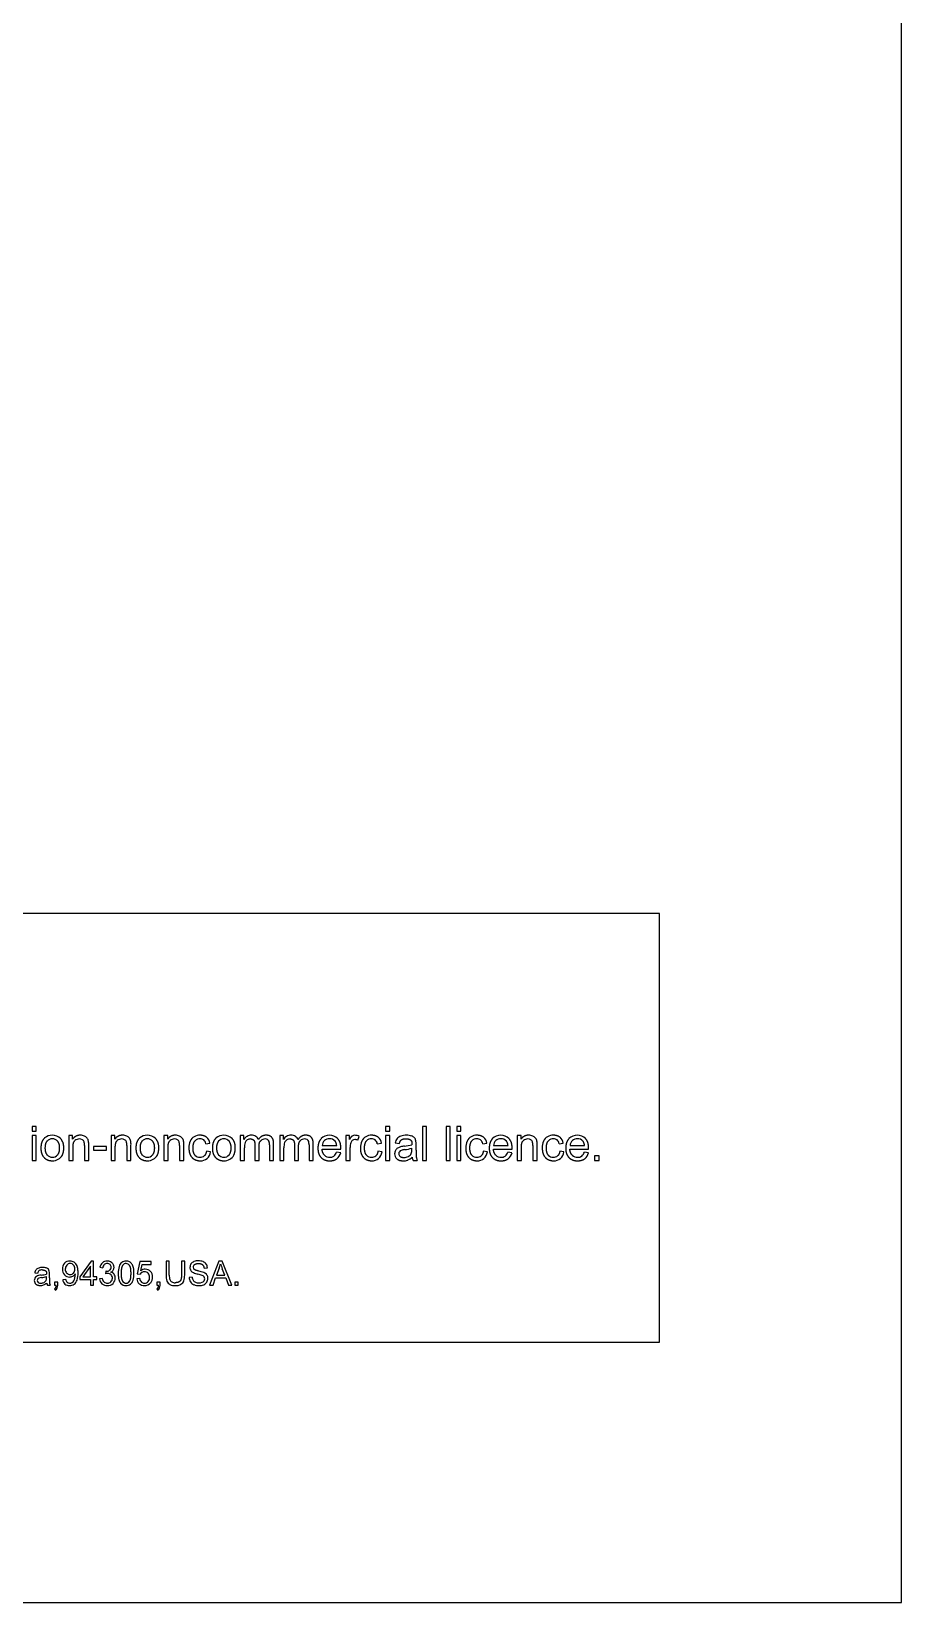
# Model space of a CAD drawing. Extents: x -405 to 419, y -611 to 453.
# Drawn here: x 124 to 419, y -611 to -79 of the extents above; entities that cross this region are included whole.
import ezdxf

# ---------------------------------------------------------------- set-up
doc = ezdxf.new("R2010")
doc.units = 0
doc.header["$MEASUREMENT"] = 0
doc.layers.add('DEFAULT', color=7, linetype='Continuous')

msp = doc.modelspace()

# ---------------------------------------------------------------- linework, layer by layer
at = {"layer": 'DEFAULT', "color": 7}
for p, q in [((418.84, -610.73), (418.84, 453.27)), ((336.89, -377.38), (-325.34, -377.38)), ((336.89, -522.58), (336.89, -377.38)), ((125.79, -449.48), (124.4, -449.48)), ((124.4, -449.48), (124.4, -451.09)), ((124.4, -451.09), (125.79, -451.09)), ((125.79, -451.09), (125.79, -449.48)), ((245.51, -449.48), (244.11, -449.48)), ((244.11, -449.48), (244.11, -451.09)), ((244.11, -451.09), (245.51, -451.09)), ((245.51, -451.09), (245.51, -449.48)), ((258, -449.48), (256.6, -449.48)), ((256.6, -449.48), (256.6, -461)), ((258, -461), (258, -449.48)), ((266.03, -449.48), (264.63, -449.48)), ((264.63, -449.48), (264.63, -461)), ((266.03, -461), (266.03, -449.48)), ((269.59, -449.48), (268.19, -449.48)), ((268.19, -449.48), (268.19, -451.09)), ((268.19, -451.09), (269.59, -451.09)), ((269.59, -451.09), (269.59, -449.48)), ((125.79, -452.62), (124.4, -452.62)), ((124.4, -452.62), (124.4, -461)), ((125.79, -461), (125.79, -452.62)), ((138.15, -452.62), (136.89, -452.62)), ((136.89, -452.62), (136.89, -461)), ((138.15, -453.81), (138.15, -452.62)), ((138.29, -461), (138.29, -456.47)), ((142.2, -455.96), (142.2, -461)), ((143.59, -461), (143.59, -455.88)), ((149.6, -456.25), (145.2, -456.25)), ((145.2, -456.25), (145.2, -457.58)), ((149.6, -457.58), (149.6, -456.25)), ((152.46, -452.62), (151.2, -452.62)), ((151.2, -452.62), (151.2, -461)), ((152.46, -453.81), (152.46, -452.62)), ((152.6, -461), (152.6, -456.47)), ((156.51, -455.96), (156.51, -461)), ((157.9, -461), (157.9, -455.88)), ((170.33, -452.62), (169.07, -452.62)), ((169.07, -452.62), (169.07, -461)), ((170.33, -453.81), (170.33, -452.62)), ((170.47, -461), (170.47, -456.47)), ((174.38, -455.96), (174.38, -461)), ((175.77, -461), (175.77, -455.88)), ((183.24, -455.35), (184.64, -455.14)), ((196.17, -452.62), (194.91, -452.62)), ((194.91, -452.62), (194.91, -461)), ((196.17, -453.87), (196.17, -452.62)), ((196.3, -461), (196.3, -456.7)), ((199.86, -455.61), (199.86, -461)), ((201.26, -461), (201.26, -456.18)), ((204.82, -455.78), (204.82, -461)), ((206.22, -461), (206.22, -455.28)), ((209.57, -452.62), (208.31, -452.62)), ((208.31, -452.62), (208.31, -461)), ((209.57, -453.87), (209.57, -452.62)), ((209.71, -461), (209.71, -456.7)), ((213.27, -455.61), (213.27, -461)), ((214.66, -461), (214.66, -456.18)), ((218.22, -455.78), (218.22, -461)), ((219.62, -461), (219.62, -455.28)), ((222.61, -457.16), (228.95, -457.16)), ((222.68, -455.97), (227.57, -455.97)), ((228.95, -457.16), (228.96, -456.79)), ((231.89, -452.62), (230.71, -452.62)), ((230.71, -452.62), (230.71, -461)), ((231.89, -453.94), (231.89, -452.62)), ((232.1, -461), (232.1, -456.65)), ((234.68, -454.2), (235.17, -452.9)), ((241.32, -455.35), (242.71, -455.14)), ((245.51, -452.62), (244.11, -452.62)), ((244.11, -452.62), (244.11, -461)), ((245.51, -461), (245.51, -452.62)), ((247.39, -455.07), (248.79, -455.28)), ((253.04, -455.33), (253.04, -455.7)), ((253.04, -457.32), (253.04, -456.81)), ((254.44, -457.49), (254.44, -455.63)), ((269.59, -452.62), (268.19, -452.62)), ((268.19, -452.62), (268.19, -461)), ((269.59, -461), (269.59, -452.62)), ((276.99, -455.35), (278.38, -455.14)), ((280.62, -457.16), (286.96, -457.16)), ((280.69, -455.97), (285.57, -455.97)), ((286.96, -457.16), (286.97, -456.79)), ((289.97, -452.62), (288.71, -452.62)), ((288.71, -452.62), (288.71, -461)), ((289.97, -453.81), (289.97, -452.62)), ((290.11, -461), (290.11, -456.47)), ((294.02, -455.96), (294.02, -461)), ((295.41, -461), (295.41, -455.88)), ((302.88, -455.35), (304.28, -455.14)), ((306.51, -457.16), (312.86, -457.16)), ((306.58, -455.97), (311.47, -455.97)), ((312.86, -457.16), (312.86, -456.79)), ((124.4, -461), (125.79, -461)), ((136.89, -461), (138.29, -461)), ((142.2, -461), (143.59, -461)), ((145.2, -457.58), (149.6, -457.58)), ((151.2, -461), (152.6, -461)), ((156.51, -461), (157.9, -461)), ((169.07, -461), (170.47, -461)), ((174.38, -461), (175.77, -461)), ((184.85, -458.14), (183.45, -457.93)), ((194.91, -461), (196.3, -461)), ((199.86, -461), (201.26, -461)), ((204.82, -461), (206.22, -461)), ((208.31, -461), (209.71, -461)), ((213.27, -461), (214.66, -461)), ((218.22, -461), (219.62, -461)), ((228.92, -458.42), (227.55, -458.21)), ((230.71, -461), (232.1, -461)), ((242.92, -458.14), (241.53, -457.93)), ((244.11, -461), (245.51, -461)), ((253.46, -461), (254.86, -461)), ((256.6, -461), (258, -461)), ((264.63, -461), (266.03, -461)), ((268.19, -461), (269.59, -461)), ((278.59, -458.14), (277.2, -457.93)), ((286.92, -458.42), (285.56, -458.21)), ((288.71, -461), (290.11, -461)), ((294.02, -461), (295.41, -461)), ((304.49, -458.14), (303.09, -457.93)), ((312.82, -458.42), (311.45, -458.21)), ((316.42, -459.46), (314.89, -459.46)), ((314.89, -459.46), (314.89, -461)), ((314.89, -461), (316.42, -461)), ((316.42, -461), (316.42, -459.46)), ((125.33, -499.07), (126.31, -499.22)), ((129.31, -499.26), (129.31, -499.52)), ((130.3, -500.78), (130.3, -499.47)), ((139.01, -499.44), (139.02, -499.63)), ((144.43, -495.14), (140.64, -500.4)), ((144.23, -496.78), (141.63, -500.4)), ((144.23, -500.4), (144.23, -496.78)), ((145.22, -495.14), (144.43, -495.14)), ((145.22, -500.4), (145.22, -495.14)), ((147.39, -497.2), (148.37, -497.35)), ((149.38, -498.53), (149.27, -499.42)), ((149.54, -498.54), (149.38, -498.53)), ((160.88, -495.23), (160.04, -499.42)), ((160.04, -499.42), (160.98, -499.57)), ((164.77, -495.23), (160.88, -495.23)), ((161.26, -498.36), (161.68, -496.22)), ((161.68, -496.22), (164.77, -496.22)), ((164.77, -496.22), (164.77, -495.23)), ((170.87, -495.14), (169.79, -495.14)), ((169.79, -495.14), (169.79, -499.83)), ((170.87, -499.82), (170.87, -495.14)), ((175.01, -495.14), (175.01, -499.82)), ((176.09, -495.14), (175.01, -495.14)), ((176.09, -499.83), (176.09, -495.14)), ((182.69, -497.45), (183.77, -497.4)), ((187.64, -495.14), (184.55, -503.26)), ((187.74, -497.54), (186.86, -499.91)), ((186.86, -499.91), (189.68, -499.91)), ((188.81, -495.14), (187.64, -495.14)), ((192.07, -503.26), (188.81, -495.14)), ((189.68, -499.91), (188.81, -497.68)), ((129.31, -500.67), (129.31, -500.31)), ((129.61, -503.26), (130.59, -503.26)), ((133.11, -502.18), (132.02, -502.18)), ((132.02, -502.18), (132.02, -503.26)), ((132.02, -503.26), (132.56, -503.26)), ((132.02, -504.49), (132.27, -504.88)), ((133.11, -503.26), (133.11, -502.18)), ((135.81, -501.29), (134.83, -501.39)), ((140.64, -500.4), (140.64, -501.34)), ((140.64, -501.34), (144.23, -501.34)), ((141.63, -500.4), (144.23, -500.4)), ((144.23, -501.34), (144.23, -503.26)), ((144.23, -503.26), (145.22, -503.26)), ((146.3, -500.4), (145.22, -500.4)), ((145.22, -503.26), (145.22, -501.34)), ((145.22, -501.34), (146.3, -501.34)), ((146.3, -501.34), (146.3, -500.4)), ((148.27, -500.99), (147.29, -501.14)), ((160.88, -501.04), (159.89, -501.14)), ((167.77, -502.18), (166.69, -502.18)), ((166.69, -502.18), (166.69, -503.26)), ((166.69, -503.26), (167.23, -503.26)), ((166.69, -504.49), (166.93, -504.88)), ((167.77, -503.26), (167.77, -502.18)), ((178.6, -500.55), (177.57, -500.6)), ((184.55, -503.26), (185.69, -503.26)), ((185.69, -503.26), (186.55, -500.8)), ((186.55, -500.8), (190.01, -500.8)), ((190.01, -500.8), (190.91, -503.26)), ((190.91, -503.26), (192.07, -503.26)), ((194.16, -502.18), (193.08, -502.18)), ((193.08, -502.18), (193.08, -503.26)), ((193.08, -503.26), (194.16, -503.26)), ((194.16, -503.26), (194.16, -502.18)), ((-325.34, -522.58), (336.89, -522.58)), ((-404.99, -610.73), (418.84, -610.73))]:
    msp.add_line(p, q, dxfattribs=at)
for centre, radius, start, end in [((131.15, -456.26), 3.78, 88.0574, 130.9181), ((131.26, -456.04), 2.37, 89.5466, 137.8781), ((131.41, -456.19), 3.71, 44.2284, 92.022), ((131.22, -456.18), 2.51, 43.3854, 88.6831), ((140.54, -456.27), 2.53, 91.3493, 129.2112), ((140.51, -455.61), 1.87, 59.8033, 91.0567), ((140.77, -456.09), 3.61, 67.6783, 90), ((140.78, -455.16), 1.35, 21.1259, 59.8033), ((137.05, -455.96), 5.14, 360, 14.4655), ((141.21, -454.96), 2.39, 38.6312, 67.033), ((141.27, -454.83), 2.27, 8.2267, 37.0598), ((138.34, -455.49), 5.27, 355.7385, 10.722), ((154.85, -456.27), 2.53, 91.3493, 129.2112), ((154.82, -455.61), 1.87, 59.8033, 91.0567), ((155.08, -456.09), 3.61, 67.6783, 90), ((155.09, -455.16), 1.35, 21.1259, 59.8033), ((151.36, -455.96), 5.14, 360, 14.4655), ((155.52, -454.96), 2.39, 38.6312, 67.033), ((155.58, -454.83), 2.27, 8.2267, 37.0598), ((152.65, -455.49), 5.27, 355.7385, 10.722), ((163.33, -456.26), 3.78, 88.0574, 130.9181), ((163.44, -456.04), 2.37, 89.5466, 137.8781), ((163.59, -456.19), 3.71, 44.2284, 92.022), ((163.4, -456.18), 2.51, 43.3854, 88.6831), ((172.72, -456.27), 2.53, 91.3493, 129.2112), ((172.69, -455.61), 1.87, 59.8033, 91.0567), ((172.95, -456.09), 3.61, 67.6783, 90), ((172.96, -455.16), 1.35, 21.1259, 59.8033), ((169.23, -455.96), 5.14, 0, 14.4655), ((173.39, -454.96), 2.39, 38.6312, 67.033), ((173.45, -454.83), 2.27, 8.2267, 37.0598), ((170.52, -455.49), 5.27, 355.7385, 10.722), ((183.9, -456.84), 6.39, 158.4314, 180), ((180.81, -455.69), 3.08, 118.7255, 157.1926), ((181.28, -456.53), 4.05, 89.527, 118.8633), ((181.26, -455.9), 2.23, 88.0901, 138.5531), ((181.44, -455.3), 1.63, 47.6849, 93.9971), ((181.02, -455.76), 2.26, 10.5848, 47.6849), ((181.64, -455.53), 3.02, 7.5196, 51.3093), ((189.23, -456.26), 3.78, 88.0574, 130.9181), ((189.33, -456.04), 2.37, 89.5466, 137.8781), ((189.48, -456.19), 3.71, 44.2284, 92.022), ((189.3, -456.18), 2.51, 43.3854, 88.6831), ((198.72, -455.47), 3.01, 120.0589, 147.9608), ((200.46, -456.37), 4.16, 160.3529, 184.5901), ((198.21, -455.57), 1.78, 121.8015, 160.2972), ((198.63, -455.33), 2.84, 88.8154, 120.0589), ((198.38, -455.87), 2.12, 90, 121.4662), ((198.8, -455.18), 2.69, 58.5838, 92.3959), ((199.22, -454.5), 1.9, 15.9349, 58.5838), ((203.26, -455.75), 2.01, 88.289, 134.7428), ((203.35, -455.38), 1.63, 59.4799, 90.9253), ((203.58, -454.98), 1.18, 20.7767, 59.4799), ((199.43, -455.78), 5.39, 0, 13.0193), ((212.12, -455.47), 3.01, 120.0589, 147.9608), ((213.86, -456.37), 4.16, 160.3529, 184.5901), ((211.61, -455.57), 1.78, 121.8015, 160.2972), ((212.03, -455.33), 2.84, 88.8154, 120.0589), ((211.78, -455.87), 2.12, 90, 121.4662), ((212.21, -455.18), 2.69, 58.5838, 92.3959), ((212.62, -454.5), 1.9, 15.9349, 58.5838), ((216.66, -455.75), 2.01, 88.289, 134.7428), ((216.75, -455.38), 1.63, 59.4799, 90.9253), ((216.98, -454.98), 1.18, 20.7767, 59.4799), ((212.83, -455.78), 5.39, 0, 13.0193), ((224.99, -456.18), 3.7, 87.7521, 136.5714), ((225.06, -456.05), 2.38, 132.5531, 178.0881), ((225.06, -456.06), 2.39, 87.5152, 132.5531), ((225.26, -456.11), 3.62, 43.4742, 91.9756), ((225.25, -456.03), 2.36, 41.7904, 91.911), ((238.17, -456.67), 6.06, 164.0511, 179.8056), ((233.78, -455.41), 1.5, 128.197, 164.236), ((233.72, -454.11), 1.63, 90.1485, 124.3452), ((233.65, -455.24), 1.29, 89.3984, 128.3448), ((233.64, -456.2), 2.25, 62.5871, 89.3984), ((233.7, -455.31), 2.82, 58.4405, 89.68), ((241.98, -456.84), 6.39, 158.4314, 180), ((238.88, -455.69), 3.08, 118.7255, 157.1926), ((239.36, -456.53), 4.05, 89.527, 118.8633), ((239.33, -455.9), 2.23, 88.0901, 138.5531), ((239.52, -455.3), 1.63, 47.6849, 93.9971), ((239.1, -455.76), 2.26, 10.5848, 47.6849), ((239.72, -455.53), 3.02, 7.5196, 51.3093), ((250.77, -455.68), 3.44, 143.3297, 169.7508), ((249.53, -458.81), 2.37, 124.2557, 150.9623), ((250.11, -455.39), 2.74, 107.8039, 139.9189), ((250.05, -459.61), 3.32, 104.3996, 123.8809), ((250.97, -462.98), 6.82, 94.0566, 104.8841), ((251.17, -458.67), 6.18, 89.8285, 107.8039), ((250.9, -461.6), 4.27, 93.4116, 111.0674), ((248.95, -441.13), 15.13, 275.8486, 285.6635), ((249.57, -446.67), 10.72, 275.7367, 288.9073), ((251.05, -459.57), 7.08, 74.604, 88.9459), ((249.84, -457.49), 3.2, 337.605, 3.0771), ((252.19, -454.98), 2.36, 42.813, 71.707), ((252.17, -454.77), 2.24, 10.8946, 38.3814), ((246.6, -455.42), 7.85, 358.4155, 7.869), ((290.84, -457.49), 36.4, 180, 183.9056), ((277.65, -456.84), 6.39, 158.4314, 180), ((274.55, -455.69), 3.08, 118.7255, 157.1926), ((275.02, -456.53), 4.05, 89.527, 118.8633), ((275, -455.9), 2.23, 88.0901, 138.5531), ((275.19, -455.3), 1.63, 47.6849, 93.9971), ((274.77, -455.76), 2.26, 10.5848, 47.6849), ((275.39, -455.53), 3.02, 7.5196, 51.3093), ((283, -456.18), 3.7, 87.7521, 136.5714), ((283.07, -456.05), 2.38, 132.5531, 178.0881), ((283.07, -456.06), 2.39, 87.5152, 132.5531), ((283.27, -456.11), 3.62, 43.4742, 91.9756), ((283.25, -456.03), 2.36, 41.7904, 91.911), ((292.36, -456.27), 2.53, 91.3493, 129.2112), ((292.33, -455.61), 1.87, 59.8033, 91.0567), ((292.59, -456.09), 3.61, 67.6783, 90), ((292.6, -455.16), 1.35, 21.1259, 59.8033), ((288.87, -455.96), 5.14, 0, 14.4655), ((293.03, -454.96), 2.39, 38.6312, 67.033), ((293.09, -454.83), 2.27, 8.2267, 37.0598), ((290.16, -455.49), 5.27, 355.7385, 10.722), ((303.55, -456.84), 6.39, 158.4314, 180), ((300.45, -455.69), 3.08, 118.7255, 157.1926), ((300.92, -456.53), 4.05, 89.527, 118.8633), ((300.9, -455.9), 2.23, 88.0901, 138.5531), ((301.09, -455.3), 1.63, 47.6849, 93.9971), ((300.66, -455.76), 2.26, 10.5848, 47.6849), ((301.29, -455.53), 3.02, 7.5196, 51.3093), ((308.9, -456.18), 3.7, 87.7521, 136.5714), ((308.97, -456.05), 2.38, 132.5531, 178.0881), ((308.97, -456.06), 2.39, 87.5152, 132.5531), ((309.17, -456.11), 3.62, 43.4742, 91.9756), ((309.15, -456.03), 2.36, 41.7904, 91.911), ((131.33, -457.43), 2.52, 223.5351, 268.834), ((131.28, -457.59), 2.37, 269.8908, 318.1555), ((131.28, -456.96), 4.18, 269.96, 298.5097), ((131.62, -457.62), 3.44, 298.7762, 332.4216), ((163.51, -457.43), 2.52, 223.5351, 268.834), ((163.46, -457.59), 2.37, 269.8908, 318.1555), ((163.46, -456.96), 4.18, 269.96, 298.5097), ((163.8, -457.62), 3.44, 298.7762, 332.4216), ((181.24, -457.74), 2.22, 221.4361, 271.6211), ((181.37, -457.85), 2.1, 268.1112, 310.2502), ((181.53, -457.88), 3.27, 266.8089, 311.0177), ((181.37, -457.7), 3.5, 311.0177, 352.7991), ((189.4, -457.43), 2.52, 223.5351, 268.834), ((189.36, -457.59), 2.37, 269.8908, 318.1555), ((189.36, -456.96), 4.18, 269.96, 298.5097), ((189.69, -457.62), 3.44, 298.7762, 332.4216), ((225.18, -457.44), 2.51, 225.4952, 271.4759), ((225.31, -457.65), 2.31, 268.356, 304.9972), ((224.92, -457.38), 2.76, 308.5572, 342.5036), ((225.42, -457.59), 3.6, 307.9186, 346.6329), ((239.31, -457.74), 2.22, 221.4361, 271.6211), ((239.44, -457.85), 2.1, 268.1112, 310.2502), ((239.6, -457.88), 3.27, 266.8089, 311.0177), ((239.45, -457.7), 3.5, 311.0177, 352.7991), ((249.81, -458.84), 2.63, 153.1882, 178.4089), ((249.42, -458.81), 2.24, 179.0111, 228.057), ((249.8, -458.74), 1.22, 146.3777, 179.2704), ((249.81, -458.7), 1.24, 181.0522, 230.2013), ((249.8, -458.77), 1.24, 110.6622, 145.1698), ((250.19, -457.26), 3.89, 267.895, 291.5015), ((250.36, -456.74), 3.28, 269.4019, 296.7023), ((249.75, -456.14), 5.08, 291.5015, 311.4367), ((250.84, -457.7), 2.21, 296.7023, 332.7151), ((255.74, -459.66), 2.65, 186.3945, 210.4754), ((257.94, -459.43), 3.45, 188.9477, 206.992), ((274.98, -457.74), 2.22, 221.4361, 271.6211), ((275.11, -457.85), 2.1, 268.1112, 310.2502), ((275.27, -457.88), 3.27, 266.8089, 311.0177), ((275.11, -457.7), 3.5, 311.0177, 352.7991), ((283.19, -457.44), 2.51, 225.4952, 271.4759), ((283.32, -457.65), 2.31, 268.356, 304.9972), ((282.92, -457.38), 2.76, 308.5572, 342.5036), ((283.42, -457.59), 3.6, 307.9186, 346.6329), ((300.88, -457.74), 2.22, 221.4361, 271.6211), ((301.01, -457.85), 2.1, 268.1112, 310.2502), ((301.17, -457.88), 3.27, 266.8089, 311.0177), ((301.01, -457.7), 3.5, 311.0177, 352.7991), ((309.09, -457.44), 2.51, 225.4952, 271.4759), ((309.22, -457.65), 2.31, 268.356, 304.9972), ((308.82, -457.38), 2.76, 308.5572, 342.5036), ((309.32, -457.59), 3.6, 307.9186, 346.6329), ((127.71, -499.51), 2.42, 143.3297, 169.7508), ((127.25, -499.3), 1.93, 107.8039, 139.9189), ((127.2, -502.28), 2.34, 104.3996, 123.8809), ((127.81, -499.49), 1.52, 130.7415, 169.7849), ((127.85, -504.65), 4.81, 94.0566, 104.8841), ((127.99, -501.61), 4.36, 89.8285, 107.8039), ((127.74, -499.88), 1.8, 85.7241, 120.8615), ((126.43, -489.24), 10.67, 275.8486, 285.6635), ((127.91, -502.25), 5, 74.604, 88.9459), ((128.72, -499.01), 1.66, 42.813, 71.707), ((128.69, -498.86), 1.58, 10.8946, 38.3814), ((124.77, -499.32), 5.54, 358.4155, 7.869), ((137.44, -497.71), 2.76, 137.3862, 182.6298), ((137.35, -497.97), 2.67, 177.1454, 222.4653), ((137.09, -498.13), 2.38, 223.7488, 269.6541), ((137.13, -497.43), 2.35, 87.7639, 137.3862), ((137.69, -497.79), 2.02, 139.3144, 182.4577), ((137.35, -497.97), 1.69, 176.6793, 223.5985), ((137.26, -498.05), 1.56, 223.5985, 271.8701), ((137.34, -497.48), 1.56, 89.8673, 139.3144), ((137.15, -497.98), 2.9, 58.4188, 88.5278), ((137.4, -498.22), 1.4, 266.17, 319.4033), ((137.32, -497.47), 1.54, 42.3245, 89.4676), ((137.09, -498.22), 2.28, 299.1707, 327.6625), ((137.03, -497.9), 1.89, 319.4033, 3.3924), ((137.04, -497.66), 1.88, 355.9452, 40.6915), ((137.21, -497.71), 2.64, 21.7666, 56.5027), ((132.64, -499.47), 6.38, 347.5493, 358.5709), ((130.64, -499.03), 9.36, 344.5867, 360), ((149.95, -497.56), 2.59, 132.2597, 172.1883), ((149.66, -497.23), 2.15, 86.0031, 132.2597), ((150.13, -497.52), 1.77, 135.4609, 174.4783), ((149.8, -497.31), 1.38, 88.1834, 132.1318), ((150.1, -502.43), 3.12, 91.9935, 105.4438), ((149.57, -496.54), 2.01, 269.278, 303.4294), ((149.7, -498.23), 3.15, 65.2824, 88.1292), ((149.91, -497.22), 1.3, 46.2816, 92.747), ((150.05, -500.9), 1.6, 46.1428, 92.2877), ((150.05, -497.27), 1.13, 303.4294, 4.2189), ((149.97, -497.15), 1.21, 358.3564, 46.2816), ((150.04, -497.29), 2.16, 31.8295, 62.8468), ((150.35, -497.17), 1.83, 292.3225, 326.8145), ((150.65, -500.8), 1.98, 39.1573, 78.4102), ((150.12, -500.84), 1.5, 358.232, 46.1428), ((150.11, -497.21), 2.05, 0.1777, 31.0586), ((150.38, -497.21), 1.78, 327.3483, 359.9942), ((150.72, -500.74), 1.89, 356.4076, 39.1573), ((161.16, -499.02), 7.57, 163.7861, 181.7042), ((156.58, -497.69), 2.8, 130.108, 163.7861), ((156.16, -497.39), 2.3, 87.8418, 127.1736), ((156.21, -497.29), 1.36, 88.9014, 145.0279), ((156.21, -497.42), 1.49, 33.9507, 88.8386), ((156.3, -497.57), 2.49, 63.3342, 91.1114), ((156.52, -497.13), 1.99, 30.7387, 63.3342), ((154.78, -498.23), 4.05, 12.8652, 31.4756), ((151.31, -499.47), 7.6, 343.9025, 1.6657), ((151.96, -498.94), 6.96, 357.4497, 13.4342), ((162.45, -500.44), 1.72, 120.6114, 149.4251), ((162.78, -500.36), 2.52, 90.6585, 127.2526), ((162.43, -500.4), 1.67, 88.6444, 120.6114), ((162.56, -500.41), 1.68, 44.752, 93.1638), ((162.78, -500.21), 2.36, 43.3071, 90.6585), ((162.33, -500.47), 1.89, 356.8334, 41.2058), ((162.54, -500.4), 2.67, 358.0078, 42.9067), ((174.25, -500.21), 4.47, 175.2186, 201.8641), ((177.3, -499.82), 6.43, 180, 194.0377), ((169.01, -499.83), 7.08, 344.0346, 360), ((179.55, -497.3), 1.69, 177.7755, 214.2127), ((180.04, -497.26), 2.17, 147.069, 179.3086), ((179.9, -497.12), 2.08, 213.0337, 245.6365), ((180, -497.27), 2.15, 110.9771, 146.3372), ((180.15, -497.21), 1.21, 129.7455, 177.2055), ((179.95, -497.16), 1, 179.8113, 226.0727), ((182.47, -491.23), 8.5, 246.2406, 257.2318), ((180.73, -499.14), 4.15, 90.0639, 111.0896), ((176.32, -517.24), 18.22, 71.8466, 76.4489), ((180.66, -499.88), 4.89, 70.1762, 89.2287), ((177.17, -514.09), 16.05, 70.2349, 76.7922), ((181.53, -501.33), 1.48, 38.7895, 71.8466), ((181.06, -497.53), 1.63, 2.865, 48.4107), ((181.46, -497.43), 2.32, 34.2285, 68.2899), ((181.77, -501.09), 2.26, 34.3049, 68.6184), ((181.44, -497.43), 2.33, 0.7633, 34.0157), ((182.17, -500.87), 1.8, 356.6861, 35.7275), ((172.2, -491.79), 16.57, 339.6908, 345.3739), ((214.7, -488), 27.64, 196.7694, 200.503), ((127.03, -501.74), 1.85, 153.1882, 178.4089), ((126.76, -501.71), 1.58, 179.0111, 228.057), ((126.84, -501.71), 1.67, 124.2557, 150.9623), ((127.02, -501.67), 0.86, 146.3777, 179.2704), ((126.92, -501.7), 0.757, 177.0396, 234.214), ((127.02, -501.69), 0.874, 110.6622, 145.1698), ((127.3, -501.17), 1.4, 234.214, 274.0031), ((127.8, -503.69), 3.02, 93.4116, 111.0674), ((127.3, -500.62), 2.74, 267.895, 291.5015), ((127.42, -500.26), 2.31, 269.4019, 296.7023), ((126.86, -493.15), 7.56, 275.7367, 288.9073), ((126.99, -499.83), 3.59, 291.5015, 311.4367), ((127.76, -500.93), 1.56, 296.7023, 332.7151), ((127.06, -500.79), 2.26, 337.605, 3.0771), ((131.22, -502.31), 1.87, 186.3945, 210.4754), ((155.97, -500.78), 25.68, 180, 183.9056), ((132.77, -502.15), 2.44, 188.9477, 206.992), ((131.61, -503.71), 0.886, 297.7122, 336.0383), ((131.7, -503.65), 1.36, 294.6122, 332.2223), ((130.42, -503.3), 2.15, 339.0442, 1.0396), ((130.4, -503.26), 2.71, 337.8199, 360), ((136.86, -501.32), 2.04, 181.9077, 229.8766), ((137.01, -501.15), 2.26, 229.8766, 272.4028), ((137.47, -501.11), 1.66, 186.3138, 224.1689), ((137.1, -501.31), 1.26, 229.2895, 272.2995), ((137.06, -498.17), 2.33, 270.4443, 299.1707), ((137.22, -501.04), 2.37, 267.1291, 307.3405), ((137.17, -501.01), 1.56, 268.9888, 300.0933), ((137.18, -501.02), 1.55, 300.0933, 329.8674), ((135.95, -500.3), 2.97, 329.6796, 349.3204), ((137, -500.68), 2.79, 306.5795, 342.6238), ((149.65, -500.99), 2.37, 183.6316, 228.8926), ((149.78, -500.84), 2.57, 228.8926, 271.9729), ((149.83, -501.12), 1.45, 228.075, 272.9787), ((149.93, -500.6), 2.81, 268.7585, 312.6145), ((149.96, -500.9), 1.67, 268.1384, 314.9264), ((149.97, -500.92), 1.65, 314.9264, 1.1489), ((149.89, -500.76), 2.72, 315.5869, 357.9364), ((156.14, -501.14), 2.27, 219.5766, 272.6663), ((156.24, -501.18), 1.39, 212.2601, 270.5267), ((156.24, -501.13), 1.44, 270.5267, 326.8859), ((156.34, -501.11), 2.3, 267.8, 307.2767), ((155.92, -500.8), 2.8, 310.2548, 343.9025), ((162.17, -501.06), 2.27, 182.02, 229.3168), ((162.36, -500.83), 2.58, 229.3168, 272.3902), ((162.75, -500.86), 1.88, 185.6284, 224.85), ((162.42, -501.06), 1.51, 228.193, 271.9212), ((162.52, -500.95), 1.62, 268.2514, 318.4697), ((162.54, -500.83), 2.57, 268.3568, 322.1321), ((162.26, -500.72), 1.97, 318.4697, 4.0857), ((162.19, -500.56), 3.02, 322.1321, 1.2738), ((166.28, -503.71), 0.886, 297.7122, 336.0383), ((166.37, -503.65), 1.36, 294.6122, 332.2223), ((165.08, -503.3), 2.15, 339.0442, 1.0396), ((165.06, -503.26), 2.71, 337.8199, 360), ((172.04, -501.16), 2.07, 200.1691, 243.5785), ((172.45, -500.86), 1.48, 200.4511, 240.5492), ((172.81, -499.61), 3.8, 243.5785, 272.2827), ((172.77, -500.31), 2.12, 240.5492, 272.7614), ((173.18, -500.2), 3.21, 266.1233, 301.0222), ((173.61, -500.93), 2.36, 301.0222, 338.8513), ((180.41, -500.57), 2.84, 180.623, 212.3737), ((180.07, -500.85), 2.41, 211.1246, 247.9211), ((180.98, -500.36), 2.39, 184.5761, 210.6355), ((180.41, -500.57), 1.79, 214.1558, 247.3411), ((181.09, -497.63), 5.77, 250.5687, 269.0952), ((180.96, -499.27), 3.2, 247.3411, 269.5697), ((180.88, -499.12), 3.35, 270.9021, 289.2691), ((181.02, -499.61), 3.8, 269.6011, 293.6581), ((181.42, -500.83), 1.56, 291.261, 322.9338), ((181.56, -500.85), 2.45, 293.8078, 326.6481), ((181.72, -501.08), 1.17, 323.997, 0.7598), ((181.68, -501.07), 1.21, 359.9157, 33.2214), ((181.61, -500.93), 2.36, 327.6116, 358.9469)]:
    msp.add_arc(centre, radius, start, end, dxfattribs=at)
for points in [[(128.68, -453.41), (127.4, -454.51), (127.4, -456.81)], [(127.4, -456.81), (127.4, -458.91), (128.47, -460.02)], [(129.5, -454.45), (128.79, -455.23), (128.79, -456.81)], [(128.79, -456.81), (128.81, -458.37), (129.5, -459.17)], [(133.75, -456.76), (133.74, -455.25), (133.04, -454.46)], [(133.05, -459.17), (133.75, -458.38), (133.75, -456.76)], [(135.15, -456.7), (135.15, -454.72), (134.06, -453.6)], [(134.67, -459.21), (135.15, -458.29), (135.15, -456.7)], [(140.77, -452.48), (139.06, -452.48), (138.15, -453.81)], [(138.29, -456.47), (138.29, -454.88), (138.94, -454.31)], [(155.08, -452.48), (153.37, -452.48), (152.46, -453.81)], [(152.6, -456.47), (152.6, -454.88), (153.25, -454.31)], [(160.85, -453.41), (159.58, -454.51), (159.58, -456.81)], [(159.58, -456.81), (159.58, -458.91), (160.65, -460.02)], [(161.68, -454.45), (160.97, -455.23), (160.97, -456.81)], [(160.97, -456.81), (160.99, -458.37), (161.68, -459.17)], [(165.93, -456.76), (165.91, -455.25), (165.22, -454.46)], [(165.22, -459.17), (165.93, -458.38), (165.93, -456.76)], [(167.33, -456.7), (167.33, -454.72), (166.24, -453.6)], [(166.85, -459.21), (167.33, -458.29), (167.33, -456.7)], [(172.95, -452.48), (171.24, -452.48), (170.33, -453.81)], [(170.47, -456.47), (170.47, -454.88), (171.12, -454.31)], [(177.52, -456.84), (177.52, -458.92), (178.57, -460.03)], [(178.91, -456.8), (178.92, -455.18), (179.58, -454.42)], [(179.57, -459.2), (178.91, -458.46), (178.91, -456.8)], [(183.53, -453.18), (182.67, -452.5), (181.31, -452.48)], [(186.75, -453.41), (185.47, -454.51), (185.47, -456.81)], [(185.47, -456.81), (185.47, -458.91), (186.55, -460.02)], [(187.58, -454.45), (186.87, -455.23), (186.87, -456.81)], [(186.87, -456.81), (186.88, -458.37), (187.58, -459.17)], [(191.83, -456.76), (191.81, -455.25), (191.12, -454.46)], [(191.12, -459.17), (191.83, -458.38), (191.83, -456.76)], [(193.22, -456.7), (193.23, -454.72), (192.14, -453.6)], [(192.74, -459.21), (193.22, -458.29), (193.22, -456.7)], [(198.38, -453.74), (199.17, -453.74), (199.52, -454.21)], [(199.52, -454.21), (199.86, -454.68), (199.86, -455.61)], [(203.63, -452.48), (202.04, -452.48), (201.04, -453.98)], [(201.26, -456.18), (201.26, -454.9), (201.85, -454.32)], [(205.55, -453.17), (204.88, -452.48), (203.63, -452.48)], [(206.22, -455.28), (206.22, -453.86), (205.55, -453.17)], [(211.78, -453.74), (212.57, -453.74), (212.92, -454.21)], [(212.92, -454.21), (213.27, -454.68), (213.27, -455.61)], [(217.03, -452.48), (215.44, -452.48), (214.45, -453.98)], [(214.66, -456.18), (214.66, -454.9), (215.25, -454.32)], [(218.95, -453.17), (218.28, -452.48), (217.03, -452.48)], [(219.62, -455.28), (219.62, -453.86), (218.95, -453.17)], [(222.31, -453.64), (221.21, -454.79), (221.21, -456.88)], [(221.21, -456.88), (221.21, -458.9), (222.29, -460.02)], [(223.42, -459.23), (222.69, -458.51), (222.61, -457.16)], [(227.57, -455.97), (227.46, -454.97), (227.01, -454.46)], [(228.96, -456.79), (228.96, -454.74), (227.89, -453.61)], [(232.8, -452.77), (232.38, -453.05), (231.89, -453.94)], [(235.59, -456.84), (235.59, -458.92), (236.64, -460.03)], [(236.99, -456.8), (236.99, -455.18), (237.66, -454.42)], [(237.65, -459.2), (236.99, -458.46), (236.99, -456.8)], [(241.61, -453.18), (240.74, -452.5), (239.39, -452.48)], [(248.79, -455.28), (249.02, -454.38), (249.5, -454.03)], [(249.5, -454.03), (249.98, -453.67), (251, -453.67)], [(251, -453.67), (252.08, -453.67), (252.64, -454.14)], [(252.64, -454.14), (253.06, -454.49), (253.04, -455.33)], [(271.26, -456.84), (271.26, -458.92), (272.31, -460.03)], [(272.66, -456.8), (272.66, -455.18), (273.33, -454.42)], [(273.32, -459.2), (272.66, -458.46), (272.66, -456.8)], [(277.28, -453.18), (276.41, -452.5), (275.06, -452.48)], [(280.31, -453.64), (279.22, -454.79), (279.22, -456.88)], [(279.22, -456.88), (279.22, -458.9), (280.3, -460.02)], [(281.43, -459.23), (280.7, -458.51), (280.62, -457.16)], [(285.57, -455.97), (285.47, -454.97), (285.01, -454.46)], [(286.97, -456.79), (286.97, -454.74), (285.9, -453.61)], [(292.59, -452.48), (290.88, -452.48), (289.97, -453.81)], [(290.11, -456.47), (290.11, -454.88), (290.76, -454.31)], [(297.16, -456.84), (297.16, -458.92), (298.21, -460.03)], [(298.56, -456.8), (298.56, -455.18), (299.23, -454.42)], [(299.22, -459.2), (298.56, -458.46), (298.56, -456.8)], [(303.17, -453.18), (302.31, -452.5), (300.95, -452.48)], [(306.21, -453.64), (305.12, -454.79), (305.12, -456.88)], [(305.12, -456.88), (305.12, -458.9), (306.2, -460.02)], [(307.33, -459.23), (306.59, -458.51), (306.51, -457.16)], [(311.47, -455.97), (311.36, -454.97), (310.91, -454.46)], [(312.86, -456.79), (312.87, -454.74), (311.8, -453.61)], [(128.47, -460.02), (129.54, -461.13), (131.28, -461.14)], [(160.65, -460.02), (161.72, -461.13), (163.46, -461.14)], [(178.57, -460.03), (179.62, -461.09), (181.34, -461.14)], [(183.45, -457.93), (183.3, -458.97), (182.73, -459.46)], [(186.55, -460.02), (187.62, -461.13), (189.35, -461.14)], [(222.29, -460.02), (223.38, -461.14), (225.22, -461.14)], [(225.22, -461.14), (226.7, -461.15), (227.63, -460.43)], [(236.64, -460.03), (237.69, -461.09), (239.42, -461.14)], [(241.53, -457.93), (241.38, -458.97), (240.8, -459.46)], [(247.92, -460.47), (248.66, -461.13), (250.05, -461.14)], [(249.02, -459.65), (249.47, -460.01), (250.32, -460.02)], [(272.31, -460.03), (273.36, -461.09), (275.09, -461.14)], [(277.2, -457.93), (277.05, -458.97), (276.47, -459.46)], [(280.3, -460.02), (281.38, -461.14), (283.23, -461.14)], [(283.23, -461.14), (284.7, -461.15), (285.63, -460.43)], [(298.21, -460.03), (299.26, -461.09), (300.99, -461.14)], [(303.09, -457.93), (302.95, -458.97), (302.37, -459.46)], [(306.2, -460.02), (307.28, -461.14), (309.12, -461.14)], [(309.12, -461.14), (310.6, -461.15), (311.53, -460.43)], [(127.87, -498.09), (128.64, -498.09), (129.03, -498.42)], [(129.03, -498.42), (129.33, -498.67), (129.31, -499.26)], [(140, -499.03), (139.98, -497.53), (139.66, -496.73)], [(153.59, -499.25), (153.56, -501.57), (154.4, -502.59)], [(155.09, -496.5), (154.57, -497.25), (154.57, -499.25)], [(154.57, -499.25), (154.57, -501.27), (155.06, -501.92)], [(157.44, -501.92), (157.92, -501.27), (157.92, -499.25)], [(157.92, -499.25), (157.92, -497.24), (157.45, -496.58)], [(175.01, -499.82), (175.01, -501.35), (174.52, -501.89)], [(180.83, -498.47), (179.56, -498.16), (179.26, -497.88)], [(179.38, -496.28), (179.82, -495.92), (180.77, -495.92)], [(180.77, -495.92), (181.69, -495.91), (182.14, -496.31)], [(125.7, -502.89), (126.23, -503.35), (127.2, -503.36)], [(148.86, -502.2), (148.45, -501.83), (148.27, -500.99)], [(174.52, -501.89), (174.02, -502.39), (172.87, -502.42)]]:
    msp.add_open_spline(points, degree=2, dxfattribs=at)

doc.saveas('drawing.dxf')
